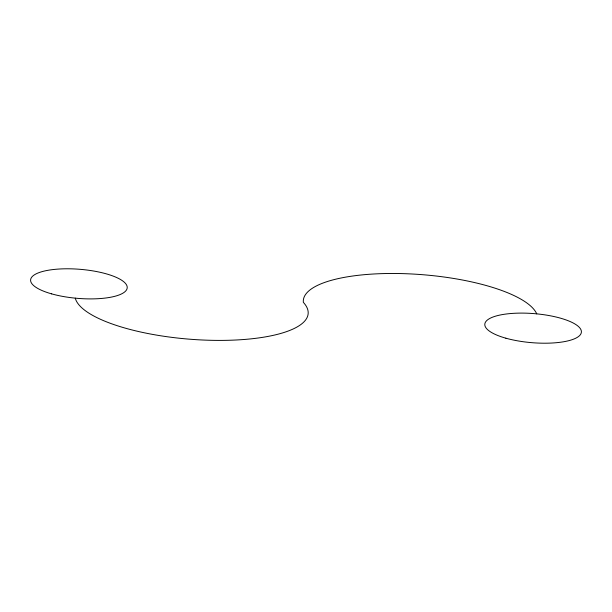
<?xml version="1.0" encoding="UTF-8"?>
<svg xmlns="http://www.w3.org/2000/svg" width="612" height="612" viewBox="0 0 612 612"><rect width="100%" height="100%" fill="white"/><g stroke="black" fill="none" stroke-linecap="round" stroke-linejoin="round"><path stroke-width="0.92" d="M75.268 298.143A116.999 35.182 4.7 0 0 212.877 340.341A116.999 35.182 4.7 0 0 303.353 302.351A117.626 35.374 4.7 0 1 410.728 273.931A117.626 35.374 4.7 0 1 536.732 313.857M51.676 293.882A48.455 14.573 4.7 0 0 127.082 288.543A48.455 14.573 4.7 0 0 57.972 269.104A48.455 14.573 4.7 0 0 51.676 293.882M505.856 338.191A48.455 14.573 4.7 0 0 581.262 332.859A48.455 14.573 4.7 0 0 512.152 313.421A48.455 14.573 4.7 0 0 505.856 338.191"/></g></svg>
